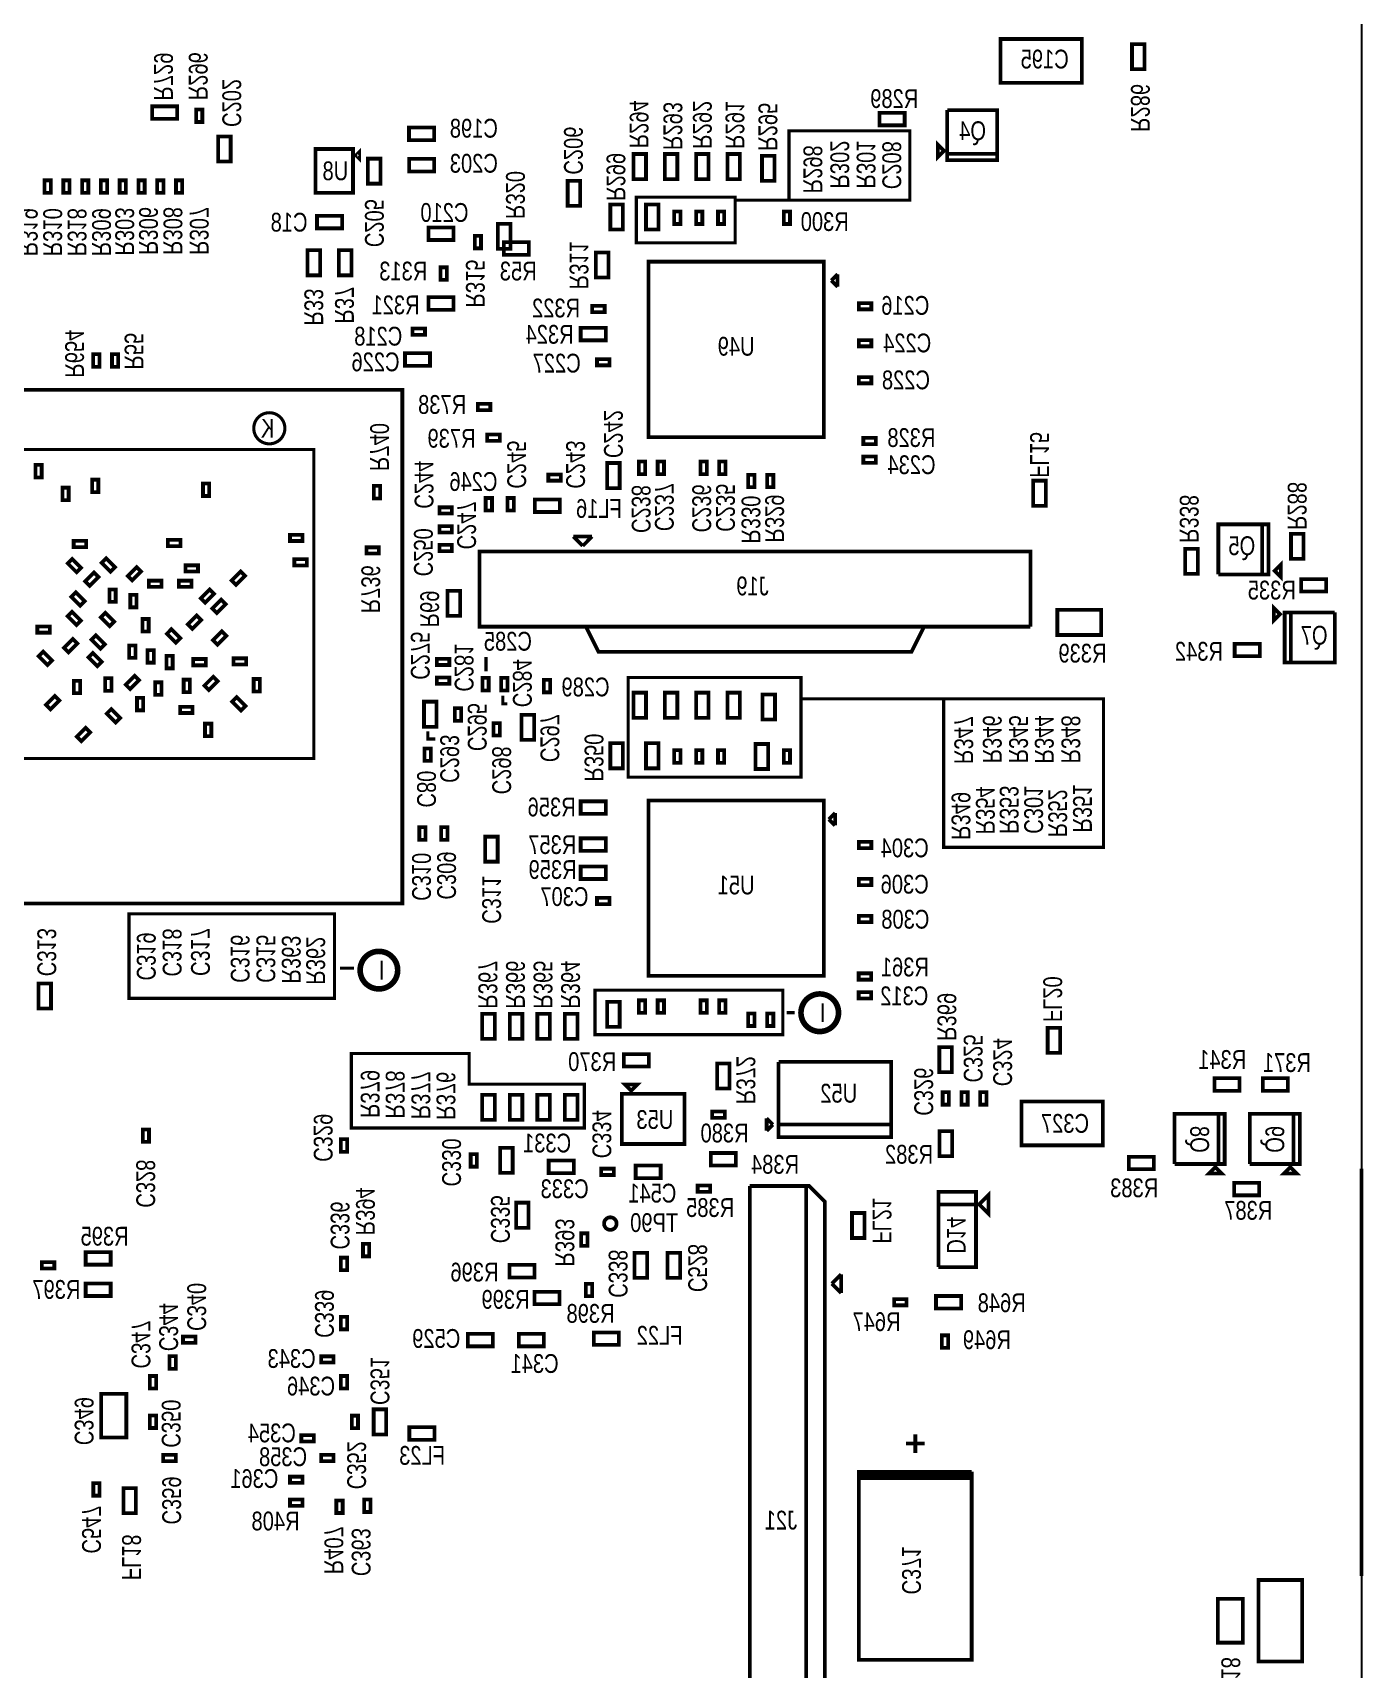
# Model space of a CAD drawing. Extents: x -19 to 106, y -45 to 165.
# Drawn here: x 27.3 to 81.3, y 54.3 to 120.7 of the extents above; entities that cross this region are included whole.
import ezdxf
from ezdxf.enums import TextEntityAlignment as Align

# ---------------------------------------------------------------- set-up
doc = ezdxf.new("R2010")
doc.units = 0
for name, color, linetype in [('BG_OUTLINE', 95, 'CONTINUOUS'), ('PG_ASSEMBLY_BOTTOM', 52, 'CONTINUOUS'), ('RD_ASSEMBLY_BOTTOM', 52, 'CONTINUOUS')]:
    doc.layers.add(name, color=color, linetype=linetype)

msp = doc.modelspace()

# ---------------------------------------------------------------- linework, layer by layer
at = {"layer": 'BG_OUTLINE'}
msp.add_lwpolyline([(-3.809746, -3.81), (81.190084, -3.81), (81.190084, 146.286728), (-3.809746, 146.286728)], close=True, dxfattribs=at)
at = {"layer": 'BG_OUTLINE', "const_width": 0.1524}
msp.add_lwpolyline([(81.1784, 58.115454), (81.1784, 74.625454)], dxfattribs=at)
at = {"layer": 'PG_ASSEMBLY_BOTTOM'}
for points, const_width in [([(69.840348, 118.65356), (66.538348, 118.65356), (66.538348, 120.43156), (69.840348, 120.43156), (69.840348, 118.65356)], 0.1524), ([(72.379586, 120.22582), (72.379586, 119.20982), (71.871586, 119.20982), (71.871586, 120.22582), (72.379586, 120.22582)], 0.1524), ([(33.147, 117.1956), (32.131, 117.1956), (32.131, 117.7036), (33.147, 117.7036), (33.147, 117.1956)], 0.1524), ([(33.909, 117.066314), (33.909, 117.574314), (34.163, 117.574314), (34.163, 117.066314), (33.909, 117.066314)], 0.1524), ([(61.635894, 117.438932), (62.651894, 117.438932), (62.651894, 116.930932), (61.635894, 116.930932), (61.635894, 117.438932)], 0.1524), ([(66.408554, 115.772946), (64.376554, 115.772946), (64.376554, 117.550946)], 0.1524), ([(64.376554, 117.550946), (66.408554, 117.550946), (66.408554, 115.518946), (64.376554, 115.518946), (64.376554, 115.772946), (66.408554, 115.772946)], 0.1524), ([(42.546524, 116.839238), (43.562524, 116.839238), (43.562524, 116.331238), (42.546524, 116.331238), (42.546524, 116.839238)], 0.1524), ([(35.311842, 116.477034), (35.311842, 115.461034), (34.803842, 115.461034), (34.803842, 116.477034), (35.311842, 116.477034)], 0.1524), ([(58.5978, 116.713), (62.865, 116.713), (62.865, 113.8936), (57.9628, 113.8936), (57.9628, 116.713), (58.5978, 116.713)], 0.127), ([(64.249554, 115.899946), (63.995554, 115.645946), (63.995554, 116.153946), (64.249554, 115.899946)], 0.1524), ([(40.275764, 114.195352), (38.751764, 114.195352), (38.751764, 115.973352), (40.275764, 115.973352), (40.275764, 114.195352)], 0.1524), ([(40.402764, 115.719352), (40.529764, 115.846352), (40.529764, 115.592352), (40.402764, 115.719352)], 0.1524), ([(41.3893, 115.581684), (41.3893, 114.565684), (40.8813, 114.565684), (40.8813, 115.581684), (41.3893, 115.581684)], 0.1524), ([(43.57116, 115.06327), (42.55516, 115.06327), (42.55516, 115.57127), (43.57116, 115.57127), (43.57116, 115.06327)], 0.1524), ([(51.651662, 114.753898), (51.651662, 115.769898), (52.159662, 115.769898), (52.159662, 114.753898), (51.651662, 114.753898)], 0.1524), ([(53.429662, 115.769898), (53.429662, 114.753898), (52.921662, 114.753898), (52.921662, 115.769898), (53.429662, 115.769898)], 0.1524), ([(54.699662, 115.769898), (54.699662, 114.753898), (54.191662, 114.753898), (54.191662, 115.769898), (54.699662, 115.769898)], 0.1524), ([(55.461662, 114.753898), (55.461662, 115.769898), (55.969662, 115.769898), (55.969662, 114.753898), (55.461662, 114.753898)], 0.1524), ([(57.373774, 115.699794), (57.373774, 114.683794), (56.865774, 114.683794), (56.865774, 115.699794), (57.373774, 115.699794)], 0.1524), ([(28.0162, 114.700558), (28.0162, 114.192558), (27.7622, 114.192558), (27.7622, 114.700558), (28.0162, 114.700558)], 0.1524), ([(28.7782, 114.700558), (28.7782, 114.192558), (28.5242, 114.192558), (28.5242, 114.700558), (28.7782, 114.700558)], 0.1524), ([(29.5402, 114.700558), (29.5402, 114.192558), (29.2862, 114.192558), (29.2862, 114.700558), (29.5402, 114.700558)], 0.1524), ([(30.3022, 114.700558), (30.3022, 114.192558), (30.0482, 114.192558), (30.0482, 114.700558), (30.3022, 114.700558)], 0.1524), ([(31.0642, 114.700558), (31.0642, 114.192558), (30.8102, 114.192558), (30.8102, 114.700558), (31.0642, 114.700558)], 0.1524), ([(31.8262, 114.700558), (31.8262, 114.192558), (31.5722, 114.192558), (31.5722, 114.700558), (31.8262, 114.700558)], 0.1524), ([(32.5882, 114.700558), (32.5882, 114.192558), (32.3342, 114.192558), (32.3342, 114.700558), (32.5882, 114.700558)], 0.1524), ([(33.34893, 114.700558), (33.34893, 114.192558), (33.09493, 114.192558), (33.09493, 114.700558), (33.34893, 114.700558)], 0.1524), ([(49.48936, 114.68227), (49.48936, 113.66627), (48.98136, 113.66627), (48.98136, 114.68227), (49.48936, 114.68227)], 0.1524), ([(51.219862, 113.720118), (51.219862, 112.704118), (50.711862, 112.704118), (50.711862, 113.720118), (51.219862, 113.720118)], 0.1524), ([(55.4736, 112.1664), (51.7652, 112.1664), (51.7652, 114.0206), (55.7784, 114.0206), (55.7784, 112.1664), (55.4736, 112.1664)], 0.127), ([(52.667662, 113.720118), (52.667662, 112.704118), (52.159662, 112.704118), (52.159662, 113.720118), (52.667662, 113.720118)], 0.1524), ([(53.556662, 113.437924), (53.556662, 112.929924), (53.302662, 112.929924), (53.302662, 113.437924), (53.556662, 113.437924)], 0.1524), ([(54.445662, 113.437924), (54.445662, 112.929924), (54.191662, 112.929924), (54.191662, 113.437924), (54.445662, 113.437924)], 0.1524), ([(55.080662, 112.929924), (55.080662, 113.437924), (55.334662, 113.437924), (55.334662, 112.929924), (55.080662, 112.929924)], 0.1524), ([(57.9628, 113.8936), (55.7784, 113.8936), (55.7784, 114.0206)], 0.127), ([(57.74817, 112.929924), (57.74817, 113.437924), (58.00217, 113.437924), (58.00217, 112.929924), (57.74817, 112.929924)], 0.1524), ([(38.814756, 113.264188), (39.830756, 113.264188), (39.830756, 112.756188), (38.814756, 112.756188), (38.814756, 113.264188)], 0.1524), ([(44.349924, 112.2807), (43.333924, 112.2807), (43.333924, 112.7887), (44.349924, 112.7887), (44.349924, 112.2807)], 0.1524), ([(46.661832, 112.936274), (46.661832, 111.920274), (46.153832, 111.920274), (46.153832, 112.936274), (46.661832, 112.936274)], 0.1524), ([(45.214032, 111.945674), (45.214032, 112.453674), (45.468032, 112.453674), (45.468032, 111.945674), (45.214032, 111.945674)], 0.1524), ([(47.405798, 111.684308), (46.389798, 111.684308), (46.389798, 112.192308), (47.405798, 112.192308), (47.405798, 111.684308)], 0.1524), ([(38.941756, 111.867188), (38.941756, 110.851188), (38.433756, 110.851188), (38.433756, 111.867188), (38.941756, 111.867188)], 0.1524), ([(40.211756, 111.867188), (40.211756, 110.851188), (39.703756, 110.851188), (39.703756, 111.867188), (40.211756, 111.867188)], 0.1524), ([(50.12817, 110.76178), (50.12817, 111.77778), (50.63617, 111.77778), (50.63617, 110.76178), (50.12817, 110.76178)], 0.1524), ([(43.8277, 110.66526), (43.8277, 111.17326), (44.0817, 111.17326), (44.0817, 110.66526), (43.8277, 110.66526)], 0.1524), ([(59.3725, 104.29113), (52.2605, 104.29113), (52.2605, 111.40313), (59.3725, 111.40313), (59.3725, 104.29113)], 0.1524), ([(59.6773, 110.64113), (59.9313, 110.89513)], 0.1524), ([(59.9313, 110.89513), (59.9313, 110.38713)], 0.1524), ([(59.9313, 110.38713), (59.6773, 110.64113)], 0.1524), ([(44.350178, 109.451902), (43.334178, 109.451902), (43.334178, 109.959902), (44.350178, 109.959902), (44.350178, 109.451902)], 0.1524), ([(50.483262, 109.357668), (49.975262, 109.357668), (49.975262, 109.611668), (50.483262, 109.611668), (50.483262, 109.357668)], 0.1524), ([(60.790328, 109.72419), (61.298328, 109.72419), (61.298328, 109.47019), (60.790328, 109.47019), (60.790328, 109.72419)], 0.1524), ([(42.68851, 108.691934), (43.19651, 108.691934), (43.19651, 108.437934), (42.68851, 108.437934), (42.68851, 108.691934)], 0.1524), ([(49.511204, 108.722668), (50.527204, 108.722668), (50.527204, 108.214668), (49.511204, 108.214668), (49.511204, 108.722668)], 0.1524), ([(60.790328, 108.224066), (61.298328, 108.224066), (61.298328, 107.970066), (60.790328, 107.970066), (60.790328, 108.224066)], 0.1524), ([(29.98978, 107.649518), (29.98978, 107.141518), (29.73578, 107.141518), (29.73578, 107.649518), (29.98978, 107.649518)], 0.1524), ([(30.75178, 107.649518), (30.75178, 107.141518), (30.49778, 107.141518), (30.49778, 107.649518), (30.75178, 107.649518)], 0.1524), ([(42.38371, 107.69092), (43.39971, 107.69092), (43.39971, 107.18292), (42.38371, 107.18292), (42.38371, 107.69092)], 0.1524), ([(50.679604, 107.198668), (50.171604, 107.198668), (50.171604, 107.452668), (50.679604, 107.452668), (50.679604, 107.198668)], 0.1524), ([(21.44903, 85.383624), (21.44903, 106.211624), (42.27703, 106.211624), (42.27703, 85.383624), (21.44903, 85.383624)], 0.1524), ([(60.790328, 106.724196), (61.298328, 106.724196), (61.298328, 106.470196), (60.790328, 106.470196), (60.790328, 106.724196)], 0.1524), ([(45.339, 105.6386), (45.847, 105.6386), (45.847, 105.3846), (45.339, 105.3846), (45.339, 105.6386)], 0.1524), ([(45.72, 104.394), (46.228, 104.394), (46.228, 104.14), (45.72, 104.14), (45.72, 104.394)], 0.1524), ([(60.975494, 104.262428), (61.483494, 104.262428), (61.483494, 104.008428), (60.975494, 104.008428), (60.975494, 104.262428)], 0.1524), ([(25.8826, 103.7844), (38.6842, 103.7844), (38.6842, 91.2622), (26.0096, 91.2622), (26.0096, 98.9838), (24.7142, 98.9838), (24.7142, 103.7844), (25.8826, 103.7844)], 0.127), ([(61.483494, 103.246428), (60.975494, 103.246428), (60.975494, 103.500428), (61.483494, 103.500428), (61.483494, 103.246428)], 0.1524), ([(27.64663, 103.163624), (27.64663, 102.655624), (27.39263, 102.655624), (27.39263, 103.163624), (27.64663, 103.163624)], 0.1524), ([(51.09337, 103.240078), (51.09337, 102.224078), (50.58537, 102.224078), (50.58537, 103.240078), (51.09337, 103.240078)], 0.1524), ([(52.126642, 103.297736), (52.126642, 102.789736), (51.872642, 102.789736), (51.872642, 103.297736), (52.126642, 103.297736)], 0.1524), ([(52.888642, 103.297736), (52.888642, 102.789736), (52.634642, 102.789736), (52.634642, 103.297736), (52.888642, 103.297736)], 0.1524), ([(54.624224, 103.297736), (54.624224, 102.789736), (54.370224, 102.789736), (54.370224, 103.297736), (54.624224, 103.297736)], 0.1524), ([(55.386224, 103.297736), (55.386224, 102.789736), (55.132224, 102.789736), (55.132224, 103.297736), (55.386224, 103.297736)], 0.1524), ([(28.741624, 102.23881), (28.741624, 101.73081), (28.487624, 101.73081), (28.487624, 102.23881), (28.741624, 102.23881)], 0.1524), ([(29.6926, 102.0572), (29.6926, 102.5652), (29.9466, 102.5652), (29.9466, 102.0572), (29.6926, 102.0572)], 0.1524), ([(34.445194, 102.409244), (34.445194, 101.901244), (34.191194, 101.901244), (34.191194, 102.409244), (34.445194, 102.409244)], 0.1524), ([(41.1226, 101.8032), (41.1226, 102.3112), (41.3766, 102.3112), (41.3766, 101.8032), (41.1226, 101.8032)], 0.1524), ([(48.198278, 102.77856), (48.706278, 102.77856), (48.706278, 102.52456), (48.198278, 102.52456), (48.198278, 102.77856)], 0.1524), ([(56.562498, 102.764336), (56.562498, 102.256336), (56.308498, 102.256336), (56.308498, 102.764336), (56.562498, 102.764336)], 0.1524), ([(57.070498, 102.256336), (57.070498, 102.764336), (57.324498, 102.764336), (57.324498, 102.256336), (57.070498, 102.256336)], 0.1524), ([(67.867784, 101.506782), (67.867784, 102.522782), (68.375784, 102.522782), (68.375784, 101.506782), (67.867784, 101.506782)], 0.1524), ([(45.65777, 101.311456), (45.65777, 101.819456), (45.91177, 101.819456), (45.91177, 101.311456), (45.65777, 101.311456)], 0.1524), ([(46.54677, 101.311456), (46.54677, 101.819456), (46.80077, 101.819456), (46.80077, 101.311456), (46.54677, 101.311456)], 0.1524), ([(48.669448, 101.252528), (47.653448, 101.252528), (47.653448, 101.760528), (48.669448, 101.760528), (48.669448, 101.252528)], 0.1524), ([(43.78071, 101.44252), (44.28871, 101.44252), (44.28871, 101.18852), (43.78071, 101.18852), (43.78071, 101.44252)], 0.1524), ([(33.276794, 99.87153), (32.768286, 99.87153), (32.768286, 100.12553), (33.276794, 100.12553), (33.276794, 99.87153)], 0.1524), ([(37.719, 100.33), (38.227, 100.33), (38.227, 100.076), (37.719, 100.076), (37.719, 100.33)], 0.1524), ([(43.78071, 100.68052), (44.28871, 100.68052), (44.28871, 100.42652), (43.78071, 100.42652), (43.78071, 100.68052)], 0.1524), ([(49.97577, 100.259896), (49.21377, 100.259896)], 0.1524), ([(49.21377, 100.259896), (49.59477, 99.878896)], 0.1524), ([(49.59477, 99.878896), (49.97577, 100.259896)], 0.1524), ([(77.15377, 100.75164), (77.15377, 98.71964), (75.37577, 98.71964)], 0.1524), ([(75.37577, 98.71964), (75.37577, 100.75164), (77.40777, 100.75164), (77.40777, 98.71964), (77.15377, 98.71964), (77.15377, 100.75164)], 0.1524), ([(78.83017, 100.36556), (78.83017, 99.34956), (78.32217, 99.34956), (78.32217, 100.36556), (78.83017, 100.36556)], 0.1524), ([(29.45257, 99.83216), (28.94457, 99.83216), (28.94457, 100.08616), (29.45257, 100.08616), (29.45257, 99.83216)], 0.1524), ([(40.8178, 99.822), (41.3258, 99.822), (41.3258, 99.568), (40.8178, 99.568), (40.8178, 99.822)], 0.1524), ([(43.78071, 99.91852), (44.28871, 99.91852), (44.28871, 99.66452), (43.78071, 99.66452), (43.78071, 99.91852)], 0.1524), ([(49.72177, 96.602296), (63.43777, 96.602296), (62.92977, 95.586296), (50.22977, 95.586296), (49.72177, 96.602296), (45.40377, 96.602296), (45.40377, 99.650296), (67.75577, 99.650296), (67.75577, 96.602296)], 0.1524), ([(74.541634, 99.7585), (74.541634, 98.7425), (74.033634, 98.7425), (74.033634, 99.7585), (74.541634, 99.7585)], 0.1524), ([(29.062426, 98.810826), (28.703016, 99.170236), (28.882594, 99.349814), (29.242004, 98.990404), (29.062426, 98.810826)], 0.1524), ([(29.412946, 98.440494), (29.772356, 98.799904), (29.951934, 98.620326), (29.592524, 98.260916), (29.412946, 98.440494)], 0.1524), ([(30.441646, 98.833686), (30.082236, 99.193096), (30.261814, 99.372674), (30.621224, 99.013264), (30.441646, 98.833686)], 0.1524), ([(31.680404, 98.840036), (31.320994, 98.480626), (31.141416, 98.660204), (31.500826, 99.019614), (31.680404, 98.840036)], 0.1524), ([(33.480248, 99.091242), (33.988248, 99.091242), (33.988248, 98.837242), (33.480248, 98.837242), (33.480248, 99.091242)], 0.1524), ([(35.355276, 98.479864), (35.714686, 98.839274), (35.894264, 98.659696), (35.534854, 98.300286), (35.355276, 98.479864)], 0.1524), ([(37.8968, 99.3394), (38.4048, 99.3394), (38.4048, 99.0854), (37.8968, 99.0854), (37.8968, 99.3394)], 0.1524), ([(77.65796, 98.87077), (77.91196, 99.12477), (77.91196, 98.61677), (77.65796, 98.87077)], 0.1524), ([(31.99511, 98.47072), (32.50311, 98.47072), (32.50311, 98.21672), (31.99511, 98.21672), (31.99511, 98.47072)], 0.1524), ([(33.72231, 98.21672), (33.21431, 98.21672), (33.21431, 98.47072), (33.72231, 98.47072), (33.72231, 98.21672)], 0.1524), ([(34.100262, 97.752916), (34.459418, 98.112326), (34.638996, 97.932494), (34.27984, 97.573338), (34.100262, 97.752916)], 0.1524), ([(78.73238, 98.534474), (79.74838, 98.534474), (79.74838, 98.026474), (78.73238, 98.026474), (78.73238, 98.534474)], 0.1524), ([(29.032454, 97.993454), (29.391864, 97.634044), (29.212286, 97.454466), (28.852876, 97.813876), (29.032454, 97.993454)], 0.1524), ([(30.39491, 97.60712), (30.39491, 98.11512), (30.64891, 98.11512), (30.64891, 97.60712), (30.39491, 97.60712)], 0.1524), ([(31.241746, 97.387156), (31.241746, 97.89541), (31.495492, 97.89541), (31.495492, 97.387156), (31.241746, 97.387156)], 0.1524), ([(35.109404, 97.519236), (34.749994, 97.159826), (34.570416, 97.339404), (34.929826, 97.698814), (35.109404, 97.519236)], 0.1524), ([(44.617386, 98.055176), (44.617386, 97.03943), (44.10964, 97.03943), (44.109386, 98.05543), (44.617386, 98.055176)], 0.1524), ([(77.878432, 97.11436), (77.624432, 96.86036), (77.624432, 97.36836), (77.878432, 97.11436)], 0.1524), ([(29.059886, 96.667066), (28.700476, 97.026476), (28.880054, 97.206054), (29.23921, 96.846898), (29.059886, 96.667066)], 0.1524), ([(30.408626, 96.626426), (30.049216, 96.985836), (30.228794, 97.165414), (30.588204, 96.806004), (30.408626, 96.626426)], 0.1524), ([(31.731966, 96.404938), (31.731966, 96.912938), (31.985966, 96.912938), (31.985966, 96.404938), (31.731966, 96.404938)], 0.1524), ([(33.577276, 96.694244), (33.936432, 97.0534), (34.116264, 96.873822), (33.756854, 96.514666), (33.577276, 96.694244)], 0.1524), ([(70.62343, 96.266762), (68.84543, 96.266762), (68.84543, 97.282762), (70.62343, 97.282762), (70.62343, 96.266762)], 0.1524), ([(80.09636, 97.178368), (80.09636, 95.146368), (78.06436, 95.146368), (78.06436, 97.178368), (78.31836, 97.178368), (78.31836, 95.146368)], 0.1524), ([(78.31836, 95.146368), (78.31836, 97.178368), (80.09636, 97.178368)], 0.1524), ([(27.979624, 96.35998), (27.471116, 96.35998), (27.471116, 96.61398), (27.979624, 96.61398), (27.979624, 96.35998)], 0.1524), ([(30.027626, 95.71228), (29.66847, 96.071436), (29.848048, 96.251014), (30.207204, 95.891858), (30.027626, 95.71228)], 0.1524), ([(32.908494, 96.49841), (33.26765, 96.139254), (33.088072, 95.959422), (32.728916, 96.318832), (32.908494, 96.49841)], 0.1524), ([(35.136836, 96.233234), (34.77768, 95.874078), (34.598102, 96.053656), (34.957258, 96.412812), (35.136836, 96.233234)], 0.1524), ([(67.75577, 96.602296), (49.72177, 96.602296)], 0.1524), ([(27.886406, 95.046546), (27.526996, 95.405956), (27.706574, 95.585534), (28.065984, 95.226124), (27.886406, 95.046546)], 0.1524), ([(28.555696, 95.744284), (28.915106, 96.103694), (29.094684, 95.924116), (28.735274, 95.564706), (28.555696, 95.744284)], 0.1524), ([(29.900626, 95.000826), (29.541216, 95.360236), (29.720794, 95.539814), (30.080204, 95.180404), (29.900626, 95.000826)], 0.1524), ([(31.194248, 95.33636), (31.194248, 95.844614), (31.447994, 95.844614), (31.447994, 95.33636), (31.194248, 95.33636)], 0.1524), ([(31.94431, 95.14332), (31.94431, 95.65132), (32.19831, 95.65132), (32.19831, 95.14332), (31.94431, 95.14332)], 0.1524), ([(76.039218, 95.911416), (77.055218, 95.911416), (77.055218, 95.403416), (76.039218, 95.403416), (76.039218, 95.911416)], 0.1524), ([(32.70631, 94.914466), (32.70631, 95.422974), (32.96031, 95.422974), (32.96031, 94.914466), (32.70631, 94.914466)], 0.1524), ([(33.79343, 95.291148), (34.301176, 95.291148), (34.301176, 95.037148), (33.793176, 95.036894), (33.79343, 95.291148)], 0.1524), ([(35.431984, 95.32112), (35.939984, 95.32112), (35.939984, 95.06712), (35.431984, 95.06712), (35.431984, 95.32112)], 0.1524), ([(44.184062, 95.048324), (43.676062, 95.048324), (43.676062, 95.302324), (44.184062, 95.302324), (44.184062, 95.048324)], 0.1524), ([(45.6692, 94.7928), (45.6692, 95.377)], 0.127), ([(28.956, 93.9038), (28.956, 94.4118), (29.21, 94.4118), (29.21, 93.9038), (28.956, 93.9038)], 0.1524), ([(30.226, 94.005146), (30.226, 94.513654), (30.48, 94.513654), (30.48, 94.005146), (30.226, 94.005146)], 0.1524), ([(31.054802, 94.251272), (31.413958, 94.610428), (31.593536, 94.43085), (31.23438, 94.071694), (31.054802, 94.251272)], 0.1524), ([(32.251142, 93.838522), (32.251142, 94.346522), (32.505142, 94.346522), (32.505142, 93.838522), (32.251142, 93.838522)], 0.1524), ([(33.66008, 94.45625), (33.66008, 93.94825), (33.40608, 93.94825), (33.40608, 94.45625), (33.66008, 94.45625)], 0.1524), ([(34.7853, 94.39275), (34.426144, 94.033594), (34.246566, 94.213172), (34.605722, 94.572328), (34.7853, 94.39275)], 0.1524), ([(36.498276, 94.48292), (36.498276, 93.97492), (36.244276, 93.97492), (36.244276, 94.48292), (36.498276, 94.48292)], 0.1524), ([(44.184062, 94.286324), (43.676062, 94.286324), (43.676062, 94.540324), (44.184062, 94.540324), (44.184062, 94.286324)], 0.1524), ([(45.777658, 94.527878), (45.777658, 94.019878), (45.523658, 94.019878), (45.523658, 94.527878), (45.777658, 94.527878)], 0.1524), ([(46.539658, 94.527878), (46.539658, 94.019878), (46.285658, 94.019878), (46.285658, 94.527878), (46.539658, 94.527878)], 0.1524), ([(48.27397, 94.44736), (48.27397, 93.93936), (48.01997, 93.93936), (48.01997, 94.44736), (48.27397, 94.44736)], 0.1524), ([(58.4454, 94.5388), (51.435, 94.5388), (51.435, 90.5002), (58.4454, 90.5002), (58.4454, 94.5388)], 0.127), ([(28.361894, 93.612716), (28.002484, 93.253306), (27.822906, 93.432884), (28.182316, 93.792294), (28.361894, 93.612716)], 0.1524), ([(31.76651, 93.72092), (31.76651, 93.21292), (31.51251, 93.21292), (31.51251, 93.72092), (31.76651, 93.72092)], 0.1524), ([(35.556444, 93.745304), (35.915854, 93.385894), (35.736276, 93.206316), (35.376866, 93.565726), (35.556444, 93.745304)], 0.1524), ([(43.15333, 92.546678), (43.15333, 93.562678), (43.66133, 93.562678), (43.66133, 92.546678), (43.15333, 92.546678)], 0.1524), ([(46.355, 93.8022), (46.355, 93.472), (46.5328, 93.472)], 0.127), ([(51.651662, 92.909898), (51.651662, 93.925898), (52.159662, 93.925898), (52.159662, 92.909898), (51.651662, 92.909898)], 0.1524), ([(53.429662, 93.925898), (53.429662, 92.909898), (52.921662, 92.909898), (52.921662, 93.925898), (53.429662, 93.925898)], 0.1524), ([(54.699662, 93.925898), (54.699662, 92.909898), (54.191662, 92.909898), (54.191662, 93.925898), (54.699662, 93.925898)], 0.1524), ([(55.461662, 92.909898), (55.461662, 93.925898), (55.969662, 93.925898), (55.969662, 92.909898), (55.461662, 92.909898)], 0.1524), ([(57.394094, 93.855794), (57.394094, 92.839794), (56.886094, 92.839794), (56.886094, 93.855794), (57.394094, 93.855794)], 0.1524), ([(64.2366, 93.6752), (58.4454, 93.6752), (58.4454, 93.67012)], 0.127), ([(64.2366, 87.6554), (64.2366, 93.6752), (70.7136, 93.6752), (70.7136, 87.6554), (64.2366, 87.6554)], 0.127), ([(30.466284, 93.258894), (30.825694, 92.899484), (30.646116, 92.719906), (30.286706, 93.079316), (30.466284, 93.258894)], 0.1524), ([(33.26003, 93.355668), (33.76803, 93.355668), (33.76803, 93.101668), (33.26003, 93.101668), (33.26003, 93.355668)], 0.1524), ([(44.407074, 92.787216), (44.407074, 93.294962), (44.661074, 93.294962), (44.661074, 92.787216), (44.407074, 92.787216)], 0.1524), ([(47.111158, 92.016326), (47.111158, 93.032326), (47.619158, 93.032326), (47.619158, 92.016326), (47.111158, 92.016326)], 0.1524), ([(29.613606, 92.320872), (29.25445, 91.961716), (29.074872, 92.141294), (29.434028, 92.50045), (29.613606, 92.320872)], 0.1524), ([(34.27349, 92.16136), (34.27349, 92.66936), (34.52749, 92.66936), (34.52749, 92.16136), (34.27349, 92.16136)], 0.1524), ([(43.307, 92.3544), (43.307, 92.0496), (43.6118, 92.0496)], 0.127), ([(45.97527, 92.187268), (45.97527, 92.695268), (46.22927, 92.695268), (46.22927, 92.187268), (45.97527, 92.187268)], 0.1524), ([(43.434, 91.668092), (43.434, 91.160092), (43.18, 91.160092), (43.18, 91.668092), (43.434, 91.668092)], 0.1524), ([(51.219862, 91.876118), (51.219862, 90.860118), (50.711862, 90.860118), (50.711862, 91.876118), (51.219862, 91.876118)], 0.1524), ([(52.667662, 91.876118), (52.667662, 90.860118), (52.159662, 90.860118), (52.159662, 91.876118), (52.667662, 91.876118)], 0.1524), ([(53.556662, 91.593924), (53.556662, 91.085924), (53.302662, 91.085924), (53.302662, 91.593924), (53.556662, 91.593924)], 0.1524), ([(54.445662, 91.593924), (54.445662, 91.085924), (54.191662, 91.085924), (54.191662, 91.593924), (54.445662, 91.593924)], 0.1524), ([(55.080662, 91.085924), (55.080662, 91.593924), (55.334662, 91.593924), (55.334662, 91.085924), (55.080662, 91.085924)], 0.1524), ([(57.11317, 91.847924), (57.11317, 90.831924), (56.60517, 90.831924), (56.60517, 91.847924), (57.11317, 91.847924)], 0.1524), ([(57.74817, 91.085924), (57.74817, 91.593924), (58.00217, 91.593924), (58.00217, 91.085924), (57.74817, 91.085924)], 0.1524), ([(50.527204, 89.012268), (49.511204, 89.012268), (49.511204, 89.520268), (50.527204, 89.520268), (50.527204, 89.012268)], 0.1524), ([(59.3725, 82.44713), (52.2605, 82.44713), (52.2605, 89.55913), (59.3725, 89.55913), (59.3725, 82.44713)], 0.1524), ([(59.5757, 88.79713), (59.8297, 89.05113)], 0.1524), ([(59.8297, 89.05113), (59.8297, 88.54313)], 0.1524), ([(43.220386, 88.470232), (43.220386, 87.962232), (42.966386, 87.962232), (42.966386, 88.470232), (43.220386, 88.470232)], 0.1524), ([(44.109386, 88.470486), (44.109386, 87.961978), (43.855386, 87.961978), (43.855386, 88.470486), (44.109386, 88.470486)], 0.1524), ([(59.8297, 88.54313), (59.5757, 88.79713)], 0.1524), ([(46.141386, 88.089232), (46.141386, 87.073232), (45.633386, 87.073232), (45.633386, 88.089232), (46.141386, 88.089232)], 0.1524), ([(50.527204, 87.513668), (49.511204, 87.513668), (49.511204, 88.021668), (50.527204, 88.021668), (50.527204, 87.513668)], 0.1524), ([(60.790328, 87.88019), (61.298328, 87.88019), (61.298328, 87.62619), (60.790328, 87.62619), (60.790328, 87.88019)], 0.1524), ([(49.511204, 86.878668), (50.527204, 86.878668), (50.527204, 86.370668), (49.511204, 86.370668), (49.511204, 86.878668)], 0.1524), ([(60.790328, 86.380066), (61.298328, 86.380066), (61.298328, 86.126066), (60.790328, 86.126066), (60.790328, 86.380066)], 0.1524), ([(50.679604, 85.354668), (50.171604, 85.354668), (50.171604, 85.608668), (50.679604, 85.608668), (50.679604, 85.354668)], 0.1524), ([(39.5224, 84.963), (31.1912, 84.963), (31.1912, 81.534), (39.5224, 81.534), (39.5224, 84.963)], 0.127), ([(60.790328, 84.880196), (61.298328, 84.880196), (61.298328, 84.626196), (60.790328, 84.626196), (60.790328, 84.880196)], 0.1524), ([(39.751, 82.7532), (40.3098, 82.7532)], 0.127), ([(60.784994, 82.545428), (61.292994, 82.545428), (61.292994, 82.291428), (60.784994, 82.291428), (60.784994, 82.545428)], 0.1524), ([(28.02636, 82.13852), (28.02636, 81.12252), (27.51836, 81.12252), (27.51836, 82.13852), (28.02636, 82.13852)], 0.1524), ([(50.673, 81.8642), (57.7088, 81.8642), (57.7088, 80.0608), (50.0888, 80.0608), (50.0888, 81.8642), (50.673, 81.8642)], 0.127), ([(61.292994, 81.529428), (60.784994, 81.529428), (60.784994, 81.783428), (61.292994, 81.783428), (61.292994, 81.529428)], 0.1524), ([(45.51807, 79.893668), (45.51807, 80.909668), (46.02607, 80.909668), (46.02607, 79.893668), (45.51807, 79.893668)], 0.1524), ([(46.63567, 79.893668), (46.63567, 80.909668), (47.14367, 80.909668), (47.14367, 79.893668), (46.63567, 79.893668)], 0.1524), ([(47.75327, 79.893668), (47.75327, 80.909668), (48.26127, 80.909668), (48.26127, 79.893668), (47.75327, 79.893668)], 0.1524), ([(48.87087, 79.893668), (48.87087, 80.909668), (49.37887, 80.909668), (49.37887, 79.893668), (48.87087, 79.893668)], 0.1524), ([(51.09337, 81.396078), (51.09337, 80.380078), (50.58537, 80.380078), (50.58537, 81.396078), (51.09337, 81.396078)], 0.1524), ([(52.126642, 81.453736), (52.126642, 80.945736), (51.872642, 80.945736), (51.872642, 81.453736), (52.126642, 81.453736)], 0.1524), ([(52.888642, 81.453736), (52.888642, 80.945736), (52.634642, 80.945736), (52.634642, 81.453736), (52.888642, 81.453736)], 0.1524), ([(54.624224, 81.453736), (54.624224, 80.945736), (54.370224, 80.945736), (54.370224, 81.453736), (54.624224, 81.453736)], 0.1524), ([(55.386224, 81.453736), (55.386224, 80.945736), (55.132224, 80.945736), (55.132224, 81.453736), (55.386224, 81.453736)], 0.1524), ([(56.308498, 80.412336), (56.308498, 80.920336), (56.562498, 80.920336), (56.562498, 80.412336), (56.308498, 80.412336)], 0.1524), ([(57.324498, 80.920336), (57.324498, 80.412336), (57.070498, 80.412336), (57.070498, 80.920336), (57.324498, 80.920336)], 0.1524), ([(57.8612, 80.9498), (58.1914, 80.9498)], 0.127), ([(68.453, 79.3242), (68.453, 80.3402), (68.961, 80.3402), (68.961, 79.3242), (68.453, 79.3242)], 0.1524), ([(40.4622, 79.2988), (44.9834, 79.2988), (44.9834, 78.0542), (49.657, 78.0542), (49.657, 76.2762), (40.2082, 76.2762), (40.2082, 79.2988), (40.4622, 79.2988)], 0.127), ([(51.2572, 79.2734), (52.2732, 79.2734), (52.2732, 78.7654), (51.2572, 78.7654), (51.2572, 79.2734)], 0.1524), ([(55.0418, 77.8764), (55.0418, 78.8924), (55.5498, 78.8924), (55.5498, 77.8764), (55.0418, 77.8764)], 0.1524), ([(62.107572, 76.415138), (57.535572, 76.415138), (57.535572, 78.955138)], 0.1524), ([(57.535572, 78.955138), (62.107572, 78.955138), (62.107572, 75.907138), (57.535572, 75.907138), (57.535572, 76.415138), (62.107572, 76.415138)], 0.1524), ([(64.0588, 78.5368), (64.0588, 79.5528), (64.5668, 79.5528), (64.5668, 78.5368), (64.0588, 78.5368)], 0.1524), ([(75.216766, 78.29423), (76.232766, 78.29423), (76.232766, 77.78623), (75.216766, 77.78623), (75.216766, 78.29423)], 0.1524), ([(78.19136, 77.78623), (77.17536, 77.78623), (77.17536, 78.29423), (78.19136, 78.29423), (78.19136, 77.78623)], 0.1524), ([(46.02607, 77.622908), (46.02607, 76.606908), (45.51807, 76.606908), (45.51807, 77.622908), (46.02607, 77.622908)], 0.1524), ([(47.14367, 77.622908), (47.14367, 76.606908), (46.63567, 76.606908), (46.63567, 77.622908), (47.14367, 77.622908)], 0.1524), ([(48.26127, 77.622908), (48.26127, 76.606908), (47.75327, 76.606908), (47.75327, 77.622908), (48.26127, 77.622908)], 0.1524), ([(49.37887, 77.622908), (49.37887, 76.606908), (48.87087, 76.606908), (48.87087, 77.622908), (49.37887, 77.622908)], 0.1524), ([(51.17719, 77.659738), (53.71719, 77.659738), (53.71719, 75.627738), (51.17719, 75.627738), (51.17719, 77.659738)], 0.1524), ([(51.55819, 77.786738), (51.30419, 78.040738), (51.81219, 78.040738), (51.55819, 77.786738)], 0.1524), ([(64.192912, 77.22235), (64.192912, 77.73035), (64.446912, 77.73035), (64.446912, 77.22235), (64.192912, 77.22235)], 0.1524), ([(64.954912, 77.22235), (64.954912, 77.73035), (65.208912, 77.73035), (65.208912, 77.22235), (64.954912, 77.22235)], 0.1524), ([(65.716912, 77.22235), (65.716912, 77.73035), (65.970912, 77.73035), (65.970912, 77.22235), (65.716912, 77.22235)], 0.1524), ([(55.355744, 76.692252), (54.847744, 76.692252), (54.847744, 76.946252), (55.355744, 76.946252), (55.355744, 76.692252)], 0.1524), ([(70.68947, 75.573382), (67.38747, 75.573382), (67.38747, 77.351382), (70.68947, 77.351382), (70.68947, 75.573382)], 0.1524), ([(57.052972, 76.669138), (57.306972, 76.415138)], 0.1524), ([(57.052972, 76.161138), (57.052972, 76.669138)], 0.1524), ([(57.306972, 76.415138), (57.052972, 76.161138)], 0.1524), ([(75.379326, 76.847446), (75.379326, 74.815446), (73.601326, 74.815446)], 0.1524), ([(73.601326, 74.815446), (73.601326, 76.847446), (75.633326, 76.847446), (75.633326, 74.815446), (75.379326, 74.815446), (75.379326, 76.847446)], 0.1524), ([(78.427326, 76.847446), (78.427326, 74.815446), (76.649326, 74.815446)], 0.1524), ([(76.649326, 74.815446), (76.649326, 76.847446), (78.681326, 76.847446), (78.681326, 74.815446), (78.427326, 74.815446), (78.427326, 76.847446)], 0.1524), ([(32.00019, 76.219812), (32.00019, 75.711812), (31.74619, 75.711812), (31.74619, 76.219812), (32.00019, 76.219812)], 0.1524), ([(39.780972, 75.311508), (39.780972, 75.819508), (40.034972, 75.819508), (40.034972, 75.311508), (39.780972, 75.311508)], 0.1524), ([(64.573912, 76.1492), (64.573912, 75.1332), (64.065912, 75.1332), (64.065912, 76.1492), (64.573912, 76.1492)], 0.1524), ([(45.04817, 74.70902), (45.04817, 75.21702), (45.30217, 75.21702), (45.30217, 74.70902), (45.04817, 74.70902)], 0.1524), ([(46.24451, 74.454258), (46.24451, 75.470258), (46.75251, 75.470258), (46.75251, 74.454258), (46.24451, 74.454258)], 0.1524), ([(49.22901, 74.448162), (48.21301, 74.448162), (48.21301, 74.956162), (49.22901, 74.956162), (49.22901, 74.448162)], 0.1524), ([(54.7878, 75.2602), (55.8038, 75.2602), (55.8038, 74.7522), (54.7878, 74.7522), (54.7878, 75.2602)], 0.1524), ([(71.740268, 75.11034), (72.756268, 75.11034), (72.756268, 74.60234), (71.740268, 74.60234), (71.740268, 75.11034)], 0.1524), ([(50.3428, 74.6252), (50.8508, 74.6252), (50.8508, 74.3712), (50.3428, 74.3712), (50.3428, 74.6252)], 0.1524), ([(51.7398, 74.7522), (52.7558, 74.7522), (52.7558, 74.2442), (51.7398, 74.2442), (51.7398, 74.7522)], 0.1524), ([(75.252326, 74.688446), (75.506326, 74.434446), (74.998326, 74.434446), (75.252326, 74.688446)], 0.1524), ([(78.300326, 74.688446), (78.554326, 74.434446), (78.046326, 74.434446), (78.300326, 74.688446)], 0.1524), ([(54.2544, 73.9394), (54.7624, 73.9394), (54.7624, 73.6854), (54.2544, 73.6854), (54.2544, 73.9394)], 0.1524), ([(58.65495, 46.493176), (58.65495, 73.925176), (56.36895, 73.925176)], 0.1524), ([(56.36895, 73.925176), (56.36895, 46.493176), (58.78195, 46.493176), (59.41695, 47.128176), (59.41695, 73.290176), (58.78195, 73.925176), (58.65495, 73.925176)], 0.1524), ([(58.65495, 73.925176), (58.65495, 46.493176)], 0.1524), ([(65.54724, 73.177146), (64.02324, 73.177146), (64.02324, 73.685146), (65.54724, 73.685146), (65.54724, 70.637146), (64.02324, 70.637146)], 0.1524), ([(65.67424, 73.177146), (66.05524, 73.558146), (66.05524, 72.796146), (65.67424, 73.177146)], 0.1524), ([(76.017374, 74.052938), (77.033374, 74.052938), (77.033374, 73.544938), (76.017374, 73.544938), (76.017374, 74.052938)], 0.1524), ([(47.398178, 73.248012), (47.398178, 72.232012), (46.890178, 72.232012), (46.890178, 73.248012), (47.398178, 73.248012)], 0.1524), ([(64.02324, 70.637146), (64.02324, 73.177146), (65.54724, 73.177146)], 0.1524), ([(60.514738, 71.814182), (60.514738, 72.830182), (61.022738, 72.830182), (61.022738, 71.814182), (60.514738, 71.814182)], 0.1524), ([(49.783238, 72.006206), (49.783238, 71.498206), (49.529238, 71.498206), (49.529238, 72.006206), (49.783238, 72.006206)], 0.1524), ([(30.44571, 70.732904), (29.42971, 70.732904), (29.42971, 71.240904), (30.44571, 71.240904), (30.44571, 70.732904)], 0.1524), ([(39.780972, 70.511416), (39.780972, 71.019416), (40.034972, 71.019416), (40.034972, 70.511416), (39.780972, 70.511416)], 0.1524), ([(40.93337, 71.579232), (40.93337, 71.071232), (40.67937, 71.071232), (40.67937, 71.579232), (40.93337, 71.579232)], 0.1524), ([(51.697382, 70.198234), (51.697382, 71.214234), (52.205382, 71.214234), (52.205382, 70.198234), (51.697382, 70.198234)], 0.1524), ([(53.0352, 70.198234), (53.0352, 71.214234), (53.5432, 71.214234), (53.5432, 70.198234), (53.0352, 70.198234)], 0.1524), ([(28.15971, 70.58152), (27.65171, 70.58152), (27.65171, 70.83552), (28.15971, 70.83552), (28.15971, 70.58152)], 0.1524), ([(47.639732, 70.2183), (46.623732, 70.2183), (46.623732, 70.7263), (47.639732, 70.7263), (47.639732, 70.2183)], 0.1524), ([(59.69635, 69.962776), (60.07735, 70.343776)], 0.1524), ([(60.07735, 70.343776), (60.07735, 69.581776)], 0.1524), ([(30.44571, 69.462904), (29.42971, 69.462904), (29.42971, 69.970904), (30.44571, 69.970904), (30.44571, 69.462904)], 0.1524), ([(47.634652, 69.637402), (48.650652, 69.637402), (48.650652, 69.129402), (47.634652, 69.129402), (47.634652, 69.637402)], 0.1524), ([(49.97577, 69.96176), (49.97577, 69.45376), (49.72177, 69.45376), (49.72177, 69.96176), (49.97577, 69.96176)], 0.1524), ([(60.07735, 69.581776), (59.69635, 69.962776)], 0.1524), ([(62.729364, 69.083428), (62.221364, 69.083428), (62.221364, 69.337428), (62.729364, 69.337428), (62.729364, 69.083428)], 0.1524), ([(63.924688, 69.464428), (64.940688, 69.464428), (64.940688, 68.956428), (63.924688, 68.956428), (63.924688, 69.464428)], 0.1524), ([(39.780972, 68.111624), (39.780972, 68.619624), (40.034972, 68.619624), (40.034972, 68.111624), (39.780972, 68.111624)], 0.1524), ([(33.887664, 67.564254), (33.379664, 67.564254), (33.379664, 67.818254), (33.887664, 67.818254), (33.887664, 67.564254)], 0.1524), ([(45.9486, 67.423538), (44.9326, 67.423538), (44.9326, 67.931538), (45.9486, 67.931538), (45.9486, 67.423538)], 0.1524), ([(47.002446, 67.931538), (48.018446, 67.931538), (48.018446, 67.423538), (47.002446, 67.423538), (47.002446, 67.931538)], 0.1524), ([(50.046382, 67.988434), (51.062382, 67.988434), (51.062382, 67.480434), (50.046382, 67.480434), (50.046382, 67.988434)], 0.1524), ([(64.4144, 67.8688), (64.4144, 67.3608), (64.1604, 67.3608), (64.1604, 67.8688), (64.4144, 67.8688)], 0.1524), ([(33.086548, 67.019424), (33.086548, 66.511424), (32.832548, 66.511424), (32.832548, 67.019424), (33.086548, 67.019424)], 0.1524), ([(38.979602, 67.018408), (39.487602, 67.018408), (39.487602, 66.764408), (38.979602, 66.764408), (38.979602, 67.018408)], 0.1524), ([(32.032448, 65.711578), (32.032448, 66.219578), (32.286448, 66.219578), (32.286448, 65.711578), (32.032448, 65.711578)], 0.1524), ([(39.780972, 65.711578), (39.780972, 66.219578), (40.034972, 66.219578), (40.034972, 65.711578), (39.780972, 65.711578)], 0.1524), ([(30.06471, 63.72352), (30.06471, 65.50152), (31.08071, 65.50152), (31.08071, 63.72352), (30.06471, 63.72352)], 0.1524), ([(32.032448, 64.111632), (32.032448, 64.619632), (32.286448, 64.619632), (32.286448, 64.111632), (32.032448, 64.111632)], 0.1524), ([(40.47871, 64.61252), (40.47871, 64.10452), (40.22471, 64.10452), (40.22471, 64.61252), (40.47871, 64.61252)], 0.1524), ([(41.11371, 63.85052), (41.11371, 64.86652), (41.62171, 64.86652), (41.62171, 63.85052), (41.11371, 63.85052)], 0.1524), ([(38.179756, 63.818262), (38.687756, 63.818262), (38.687756, 63.564262), (38.179756, 63.564262), (38.179756, 63.818262)], 0.1524), ([(43.576748, 63.635128), (42.560748, 63.635128), (42.560748, 64.143128), (43.576748, 64.143128), (43.576748, 63.635128)], 0.1524), ([(63.08344, 63.859664), (63.08344, 63.097664)], 0.1524), ([(32.579818, 63.018416), (33.087818, 63.018416), (33.087818, 62.764416), (32.579818, 62.764416), (32.579818, 63.018416)], 0.1524), ([(39.487602, 62.764416), (38.979602, 62.764416), (38.979602, 63.018416), (39.487602, 63.018416), (39.487602, 62.764416)], 0.1524), ([(62.70244, 63.478664), (63.46444, 63.478664)], 0.1524), ([(60.79744, 62.208664), (60.79744, 62.081664), (65.36944, 62.081664), (65.36944, 62.208664), (60.79744, 62.208664), (60.79744, 62.335664), (65.36944, 62.335664)], 0.1524), ([(65.36944, 62.335664), (65.36944, 54.715664), (60.79744, 54.715664), (60.79744, 62.208664)], 0.1524), ([(29.9974, 61.876686), (29.9974, 61.368686), (29.7434, 61.368686), (29.7434, 61.876686), (29.9974, 61.876686)], 0.1524), ([(30.9626, 60.6552), (30.9626, 61.6712), (31.4706, 61.6712), (31.4706, 60.6552), (30.9626, 60.6552)], 0.1524), ([(38.229032, 61.88456), (37.721032, 61.88456), (37.721032, 62.13856), (38.229032, 62.13856), (38.229032, 61.88456)], 0.1524), ([(37.719, 61.214), (38.227, 61.214), (38.227, 60.96), (37.719, 60.96), (37.719, 61.214)], 0.1524), ([(39.854632, 61.17336), (39.854632, 60.66536), (39.600632, 60.66536), (39.600632, 61.17336), (39.854632, 61.17336)], 0.1524), ([(40.730932, 60.70346), (40.730932, 61.21146), (40.984932, 61.21146), (40.984932, 60.70346), (40.730932, 60.70346)], 0.1524), ([(78.77937, 57.94756), (78.77937, 54.64556), (77.00137, 54.64556), (77.00137, 57.94756), (78.77937, 57.94756)], 0.1524), ([(76.36637, 57.18556), (76.36637, 55.40756), (75.35037, 55.40756), (75.35037, 57.18556), (76.36637, 57.18556)], 0.1524)]:
    msp.add_lwpolyline(points, dxfattribs=dict(at, const_width=const_width))
for points, const_width in [([(36.3982, 105.0544, 1), (37.3634, 104.2416, 1), (36.3982, 105.0544)], 0.127), ([(42.0878, 82.677, 1), (40.5638, 82.677, 1), (42.0878, 82.677)], 0.2286), ([(59.9694, 80.9498, 1), (58.4454, 80.9498, 1), (59.9694, 80.9498)], 0.2286), ([(50.96637, 72.40016, 1), (50.45837, 72.40016, 1), (50.96637, 72.40016)], 0.1524)]:
    msp.add_lwpolyline(points, format="xyb", dxfattribs=dict(at, const_width=const_width))

# ---------------------------------------------------------------- texts
at = {"layer": 'PG_ASSEMBLY_BOTTOM', "text_generation_flag": 2, "width": 0.8}
for s, p in [('K', (37.084, 104.267)), ('I', (41.5544, 82.296)), ('I', (59.436, 80.5688))]:
    msp.add_text(s, height=0.762, dxfattribs=at).set_placement(p)
at = {"layer": 'RD_ASSEMBLY_BOTTOM', "text_generation_flag": 2, "width": 0.8}
for s, p in [('R729', (32.2072, 117.9322)), ('C202', (34.9758, 116.8654)), ('R286', (71.8312, 116.6622)), ('R294', (51.499262, 115.998498)), ('R293', (52.869338, 115.928902)), ('R292', (54.063138, 115.979702)), ('R291', (55.385462, 115.973098)), ('R295', (56.723026, 115.897406)), ('C206', (48.83404, 114.93373)), ('R299', (50.557938, 113.863882)), ('R298', (58.547, 114.173)), ('R320', (46.482, 113.1316)), ('C205', (40.760396, 111.991902)), ('R311', (49.06137, 110.27918)), ('R33', (38.3032, 108.8136)), ('R37', (39.5478, 108.8898)), ('C242', (50.45583, 103.439722)), ('FL15', (67.7418, 102.6414)), ('R288', (78.19263, 100.52304)), ('R338', (73.8124, 99.9998)), ('R69', (43.0022, 96.5708)), ('C297', (47.879, 91.1098)), ('R347', (64.6684, 91.0336)), ('R346', (65.823338, 91.062302)), ('R345', (66.890138, 91.062302)), ('R344', (67.933062, 91.055698)), ('R348', (69.0118, 91.059)), ('C293', (43.815, 90.2716)), ('R350', (49.668938, 90.318082)), ('R349', (64.553338, 87.955882)), ('R352', (68.4784, 88.0618)), ('C311', (45.5168, 84.5566)), ('C313', (27.47264, 82.42808)), ('C319', (31.50743, 82.256122)), ('R367', (45.36567, 81.112868)), ('R366', (46.48327, 81.112868)), ('R365', (47.60087, 81.112868)), ('R364', (48.71847, 81.112868)), ('FL20', (68.2752, 80.5688)), ('R369', (63.9826, 79.8068)), ('R372', (55.8292, 77.2414)), ('R379', (40.5892, 76.6826)), ('R378', (41.6052, 76.6572)), ('R377', (42.6466, 76.6318)), ('R376', (43.6626, 76.6064)), ('C329', (38.6842, 74.9046)), ('Q8', (74.236326, 75.272646)), ('Q9', (77.284326, 75.272646)), ('C328', (31.484062, 73.044304)), ('C336', (39.37, 71.3486)), ('C335', (45.8724, 71.6026)), ('FL21', (61.352938, 71.585582)), ('D14', (64.363346, 71.18096)), ('C338', (50.6476, 69.3928)), ('C528', (53.8734, 69.6214)), ('C340', (33.5534, 68.0466)), ('C339', (38.735, 67.7672)), ('C344', (32.41548, 67.22491)), ('C347', (31.2928, 66.5226)), ('C351', (40.98671, 65.04432)), ('C349', (28.98648, 63.41491)), ('C350', (32.51708, 63.31331)), ('C352', (40.03929, 61.62548)), ('C359', (32.5374, 60.198)), ('FL18', (30.9118, 57.9374)), ('C371', (62.5475, 57.362344)), ('R418', (75.50023, 52.87264))]:
    msp.add_text(s, height=0.762, rotation=270, dxfattribs=at).set_placement(p)
for s, p in [('R296', (33.615884, 118.9228)), ('R302', (59.6392, 115.3414)), ('R301', (60.706, 115.3414)), ('C208', (61.7474, 115.316)), ('R319', (26.7208, 112.5982)), ('R310', (27.7114, 112.5982)), ('R318', (28.702, 112.5982)), ('R309', (29.6926, 112.5982)), ('R303', (30.6324, 112.6236)), ('R306', (31.5976, 112.649)), ('R308', (32.5882, 112.649)), ('R307', (33.655, 112.649)), ('R315', (44.8564, 110.5154)), ('R654', (28.6004, 107.6706)), ('R55', (31.0134, 107.7722)), ('R740', (40.9702, 103.886)), ('C245', (46.5328, 103.1748)), ('C243', (48.9204, 103.1748)), ('C244', (42.7736, 102.362)), ('C238', (51.581558, 101.375464)), ('C237', (52.521358, 101.451664)), ('C236', (54.036976, 101.400864)), ('C235', (55.002176, 101.426264)), ('C247', (44.5008, 100.711)), ('R330', (56.035702, 100.943664)), ('R329', (56.994298, 100.986336)), ('C250', (42.7482, 99.6188)), ('R736', (40.6146, 98.1202)), ('C275', (42.6212, 95.4278)), ('C281', (44.3992, 94.9452)), ('C284', (46.7614, 94.3102)), ('C295', (44.9326, 92.5322)), ('C298', (45.9232, 90.7796)), ('C80', (42.8752, 90.0176)), ('R354', (65.543938, 89.152476)), ('R353', (66.509138, 89.177876)), ('C301', (67.501262, 89.180924)), ('R351', (69.48297, 89.231724)), ('C310', (42.672, 86.4616)), ('C309', (43.688, 86.5124)), ('C318', (32.556958, 83.392264)), ('C317', (33.7058, 83.4136)), ('C316', (35.317176, 83.138264)), ('C315', (36.358576, 83.138264)), ('R363', (37.3888, 83.1088)), ('R362', (38.3794, 83.058)), ('C325', (65.0494, 79.0956)), ('C324', (66.2432, 78.9432)), ('C326', (63.0428, 77.7494)), ('C334', (49.9872, 76.0222)), ('C330', (43.8912, 74.8792)), ('R394', (40.39743, 72.895968)), ('R393', (48.4886, 71.628)), ('C547', (29.2862, 59.9948)), ('R407', (39.116, 59.1566)), ('C363', (40.222932, 59.07786))]:
    msp.add_text(s, height=0.762, rotation=270, dxfattribs=at).set_placement(p, align=Align.CENTER)
for s, p in [('C195', (69.306948, 119.23776)), ('R289', (63.205106, 117.636036)), ('C198', (46.1518, 116.4336)), ('Q4', (65.950846, 116.332254)), ('U8', (40.0812, 114.7064)), ('C203', (46.1518, 115.0112)), ('C210', (44.959524, 113.0173)), ('C18', (38.4302, 112.6236)), ('R53', (47.7266, 110.6424)), ('R321', (42.9768, 109.2708)), ('R324', (49.2252, 108.077)), ('C226', (42.164, 106.9594)), ('FL16', (51.181, 101.0158)), ('Q5', (76.87056, 99.50577)), ('J19', (57.13857, 97.872296)), ('R335', (78.51902, 97.705926)), ('Q7', (79.804768, 95.87484)), ('R339', (70.8406, 95.1484)), ('R342', (75.565, 95.2246)), ('R356', (49.308004, 88.910668)), ('R357', (49.333404, 87.386668)), ('R359', (49.345596, 86.374732)), ('R370', (50.9524, 78.5876)), ('R341', (76.507086, 78.67269)), ('R371', (79.13116, 78.54823)), ('U52', (60.726828, 77.305662)), ('U53', (53.26761, 76.238862)), ('C327', (70.13067, 76.081382)), ('C331', (49.1236, 75.2856)), ('R384', (58.3692, 74.422)), ('R382', (63.8048, 74.8284)), ('C333', (49.8348, 73.4314)), ('C541', (53.3908, 73.2536)), ('R383', (72.938132, 73.468484)), ('R387', (77.563726, 72.555862)), ('TP90', (53.467, 72.0598)), ('R395', (31.17469, 71.507096)), ('R396', (46.1772, 70.0532)), ('R397', (29.21889, 69.348096)), ('R399', (47.437548, 68.944998)), ('R648', (67.564, 68.8086)), ('C529', (44.6278, 67.3608)), ('FL22', (53.6448, 67.4878)), ('C343', (38.7604, 66.548)), ('C341', (48.6156, 66.3448)), ('C346', (39.5478, 65.4304)), ('C354', (37.95649, 63.53048)), ('C358', (38.41369, 62.56528)), ('FL23', (44.008548, 62.619128)), ('J21', (58.293, 59.9948))]:
    msp.add_text(s, height=0.762, dxfattribs=at).set_placement(p)
for s, p in [('R300', (59.4106, 112.649)), ('R313', (42.3164, 110.6424)), ('R322', (48.514, 109.1438)), ('C216', (62.679072, 109.24921)), ('C218', (41.3004, 108.0008)), ('U49', (55.8165, 107.59313)), ('C224', (62.755272, 107.726734)), ('C227', (48.5394, 106.9086)), ('C228', (62.704472, 106.229404)), ('R738', (43.8912, 105.2322)), ('R739', (44.2722, 103.8606)), ('R328', (62.925706, 103.890572)), ('C234', (62.931294, 102.789228)), ('C246', (45.1612, 102.108)), ('C285', (46.5582, 95.631)), ('C289', (49.7078, 93.7768)), ('C304', (62.653672, 87.25281)), ('U51', (55.8165, 85.74913)), ('C306', (62.653672, 85.781134)), ('C307', (48.850804, 85.278468)), ('C308', (62.679072, 84.360004)), ('R361', (62.6618, 82.423)), ('C312', (62.6364, 81.2546)), ('R380', (55.3466, 75.692)), ('R385', (54.7624, 72.6694)), ('R398', (49.911, 68.3768)), ('R647', (61.510164, 68.042028)), ('R649', (65.9892, 67.31)), ('C361', (36.273232, 61.68136)), ('R408', (37.132768, 59.95924))]:
    msp.add_text(s, height=0.762, dxfattribs=at).set_placement(p, align=Align.CENTER)

doc.saveas('drawing.dxf')
